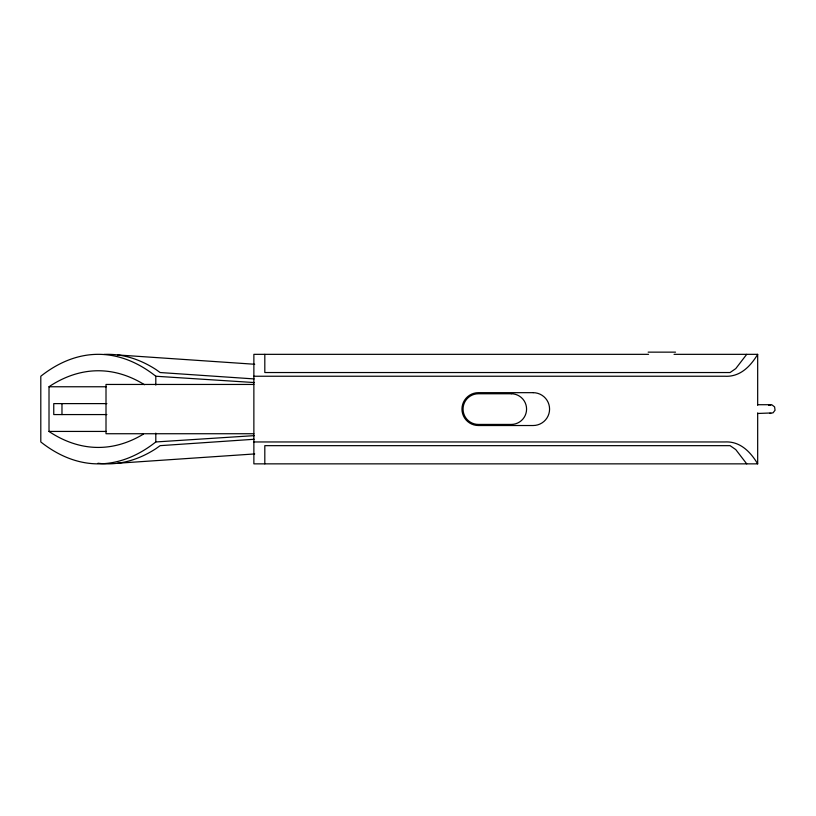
<?xml version="1.0" encoding="UTF-8"?>
<svg xmlns="http://www.w3.org/2000/svg" width="816" height="816" viewBox="0 0 816 816"><rect width="100%" height="100%" fill="white"/><g stroke="black" fill="none" stroke-linecap="round" stroke-linejoin="round"><path stroke-width="1.22" d="M746.722 354.338L735.767 368.608L730.085 372.535L264.812 372.535L264.812 354.338M674.057 354.338L757.676 354.338C750.526 366.282 740.112 377.155 724.822 376.237L253.868 376.237M143.443 434.112A312.824 156.417 -90 0 1 50.031 432.164L49.011 431.429L49.011 386.764L50.031 386.029A312.824 156.417 90 0 1 144.493 384.713M768.631 405.297L771.956 404.869L774.608 406.909L775.047 410.234L773.007 412.886L757.676 413.477M254.082 439.273L160.13 445.658L156.05 448.586A312.824 156.417 -90 0 1 97.981 463.243M117.596 463.243L254.714 453.931M254.449 382.561L155.805 376.237A312.824 156.417 90 0 0 40.8 376.237L40.8 441.956A312.824 156.417 -90 0 0 155.805 441.956L254.449 435.622M648.149 352.145L675.536 352.145M648.557 354.338L253.868 354.338L253.868 463.855L757.676 463.855L757.676 412.916M253.868 384.448L106.009 384.448L106.009 433.735L253.868 433.735M49.011 386.764L106.274 386.764M106.876 403.614L53.754 403.614L53.754 414.569L106.876 414.569M757.676 404.716L770.814 404.716M49.011 431.429L106.274 431.429M253.868 441.956L724.822 441.956C740.112 441.038 750.526 451.911 757.676 463.855M117.596 354.95L254.714 364.262M254.082 378.92L160.13 372.535L156.05 369.597A312.824 156.417 90 0 0 104.101 354.419M769.682 413.324L770.814 413.477M746.722 463.855L735.767 449.585L730.085 445.658L264.812 445.658L264.812 463.855M757.676 354.338L757.676 405.277M155.805 376.237L155.805 385.081M155.805 433.102L155.805 441.956M61.975 403.614L61.975 414.569M533.154 392.669L478.39 392.669A16.432 16.432 0 0 0 461.958 409.091A16.432 16.432 0 0 0 478.39 425.524L533.154 425.524A16.432 16.432 0 0 0 549.576 409.091A16.432 16.432 0 0 0 533.154 392.669M511.244 393.761L478.39 393.761A15.331 15.331 0 0 0 463.06 409.091A15.331 15.331 0 0 0 478.39 424.432L511.244 424.432A15.331 15.331 0 0 0 526.575 409.091A15.331 15.331 0 0 0 511.244 393.761"/></g></svg>
